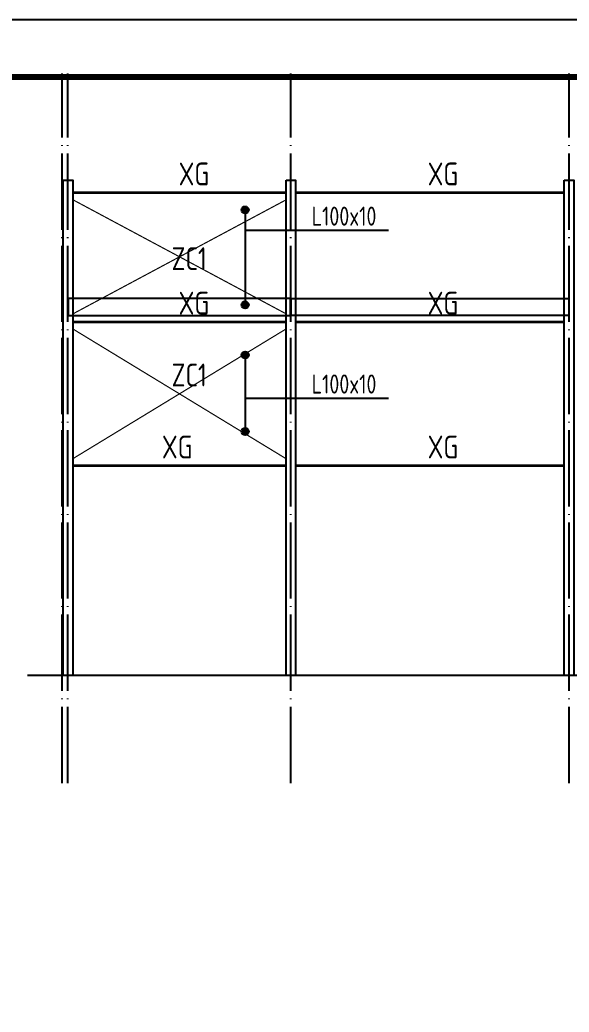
# Model space of a CAD drawing. Extents: x 69728788 to 149766163, y 20718153 to 43663798.
# Drawn here: x 74891222 to 74905635, y 21188486 to 21214524 of the extents above; entities that cross this region are included whole.
import ezdxf
from ezdxf.enums import TextEntityAlignment as Align

# ---------------------------------------------------------------- set-up
doc = ezdxf.new("R2010")
doc.units = 0
doc.header["$LTSCALE"] = 1000
doc.header["$MEASUREMENT"] = 0
doc.linetypes.add('DOTE', pattern=[2.42, 2, -0.2, 0.02, -0.2])
doc.linetypes.add('z', pattern=[36, 30, -2.5, 1, -2.5])
doc.layers.get('0').update_dxf_attribs({"linetype": 'CONTINUOUS'})
for name, color, linetype in [('DOTE', 251, 'DOTE'), ('PUB_DIM', 3, 'CONTINUOUS'), ('PUB_TEXT', 7, 'CONTINUOUS'), ('PUB_TITLE', 4, 'CONTINUOUS'), ('S', 2, 'CONTINUOUS'), ('SAXIS', 253, 'z'), ('钢柱', 3, 'CONTINUOUS')]:
    doc.layers.add(name, color=color, linetype=linetype)
doc.styles.add('_HZDX', font='atssdeng.shx', dxfattribs={"width": 0.8, "bigfont": 'atssdchn.shx'})
doc.styles.add('TSSD_Rein', font='atssdeng.shx', dxfattribs={"width": 0.7, "bigfont": 'atssdchn.shx'})

msp = doc.modelspace()

# ---------------------------------------------------------------- hatches: boundary and pattern name
at = {"layer": 'PUB_DIM'}
for points in [[(74897227, 21209537, -1), (74897039.3, 21209537, -1)], [(74897227, 21207045.2, -1), (74897039.3, 21207045.2, -1)], [(74897227, 21205730.3, -1), (74897039.3, 21205730.3, -1)], [(74897227, 21203722.2, -1), (74897039.3, 21203722.2, -1)]]:
    msp.add_hatch(color=256, dxfattribs=at).paths.add_polyline_path(points)

# ---------------------------------------------------------------- linework, layer by layer
at = {"const_width": 50}
msp.add_lwpolyline([(74923267.4, 21197323.6), (74891420.2, 21197323.6)], dxfattribs=at)
at = {"layer": 'DOTE', "color": 252, "linetype": 'DOTE'}
for p, q in [((74892332.9, 21194497.7), (74892332.9, 21213113.9)), ((74892482.9, 21194497.7), (74892482.9, 21213113.9)), ((74898332.9, 21194497.7), (74898332.9, 21213113.9)), ((74905632.9, 21194497.7), (74905632.9, 21213113.9))]:
    msp.add_line(p, q, dxfattribs=at)
at = {"layer": 'PUB_DIM'}
for p, q in [((74897133.1, 21209518.4), (74897133.1, 21207045.2)), ((74897133.1, 21209003.9), (74900892.4, 21209003.9)), ((74897133.1, 21205711.7), (74897133.1, 21203722.2)), ((74897133.1, 21204598.5), (74900892.4, 21204598.5))]:
    msp.add_line(p, q, dxfattribs=at)
for centre in [(74897133.1, 21209537), (74897133.1, 21207045.2), (74897133.1, 21205730.3), (74897133.1, 21203722.2)]:
    msp.add_circle(centre, 93.9, dxfattribs=at)
at = {"layer": 'PUB_TITLE'}
msp.add_lwpolyline([(74843468.9, 21151524.5), (74932568.9, 21151524.5), (74932568.9, 21214524.5), (74843468.9, 21214524.5)], close=True, dxfattribs=at)
at = {"layer": 'PUB_TITLE', "const_width": 150}
msp.add_lwpolyline([(74847218.9, 21153024.5), (74931068.9, 21153024.5), (74931068.9, 21213024.5), (74847218.9, 21213024.5)], close=True, dxfattribs=at)
at = {"layer": 'PUB_TITLE', "const_width": 30}
for points in [[(74898182.9, 21206823.6), (74892607.9, 21209806.7)], [(74898182.9, 21206823.6), (74892607.9, 21209806.7)], [(74898182.9, 21209788.7), (74892607.9, 21206805.6)], [(74898182.9, 21209788.7), (74892607.9, 21206805.6)], [(74898182.9, 21203023.7), (74892607.9, 21206416.7)], [(74898182.9, 21203023.7), (74892607.9, 21206416.7)], [(74898182.9, 21206398.7), (74892607.9, 21203005.7)], [(74898182.9, 21206398.7), (74892607.9, 21203005.7)]]:
    msp.add_lwpolyline(points, dxfattribs=at)
at = {"layer": 'S', "ltscale": 100, "const_width": 70}
for points in [[(74892607.9, 21209988.7), (74898182.9, 21209988.7)], [(74898457.9, 21209988.7), (74905507.9, 21209988.7)], [(74892607.9, 21206598.7), (74898182.9, 21206598.7)], [(74898457.9, 21206598.7), (74905507.9, 21206598.7)], [(74892607.9, 21202823.7), (74898182.9, 21202823.7)], [(74898457.9, 21202823.7), (74905507.9, 21202823.7)]]:
    msp.add_lwpolyline(points, dxfattribs=at)
at = {"layer": 'SAXIS'}
for points in [[(74898327.9, 21207213.6), (74892487.9, 21207213.6), (74892487.9, 21206763.6), (74898327.9, 21206763.6)], [(74898337.9, 21207213.6), (74905627.9, 21207213.6), (74905627.9, 21206763.6), (74898337.9, 21206763.6)]]:
    msp.add_lwpolyline(points, close=True, dxfattribs=at)
at = {"layer": '钢柱'}
for points in [[(74892357.9, 21210313.6), (74892607.9, 21210313.6), (74892607.9, 21197323.6), (74892357.9, 21197323.6)], [(74898207.9, 21210313.6), (74898457.9, 21210313.6), (74898457.9, 21197323.6), (74898207.9, 21197323.6)], [(74905507.9, 21210313.6), (74905757.9, 21210313.6), (74905757.9, 21197323.6), (74905507.9, 21197323.6)]]:
    msp.add_lwpolyline(points, close=True, dxfattribs=at)

# ---------------------------------------------------------------- texts
at = {"layer": 'PUB_TEXT', "style": 'TSSD_Rein', "width": 0.8}
for p in [(74895789.9, 21210481.3), (74902324.6, 21210481.3), (74895789.9, 21207091.3), (74902324.6, 21207091.3), (74895350.2, 21203316.3), (74902324.6, 21203316.3)]:
    msp.add_text('XG', height=600, dxfattribs=at).set_placement(p, align=Align.MIDDLE)
at = {"layer": 'PUB_TEXT', "width": 0.8}
for s, height, style, p in [('L100x10', 500, '_HZDX', (74898877.7, 21209123.3)), ('ZC1', 600, 'TSSD_Rein', (74895205.7, 21207957.4)), ('ZC1', 600, 'TSSD_Rein', (74895205.7, 21204904.5)), ('L100x10', 500, '_HZDX', (74898877.7, 21204718))]:
    msp.add_text(s, height=height, dxfattribs=dict(at, style=style)).set_placement(p)

doc.saveas('drawing.dxf')
